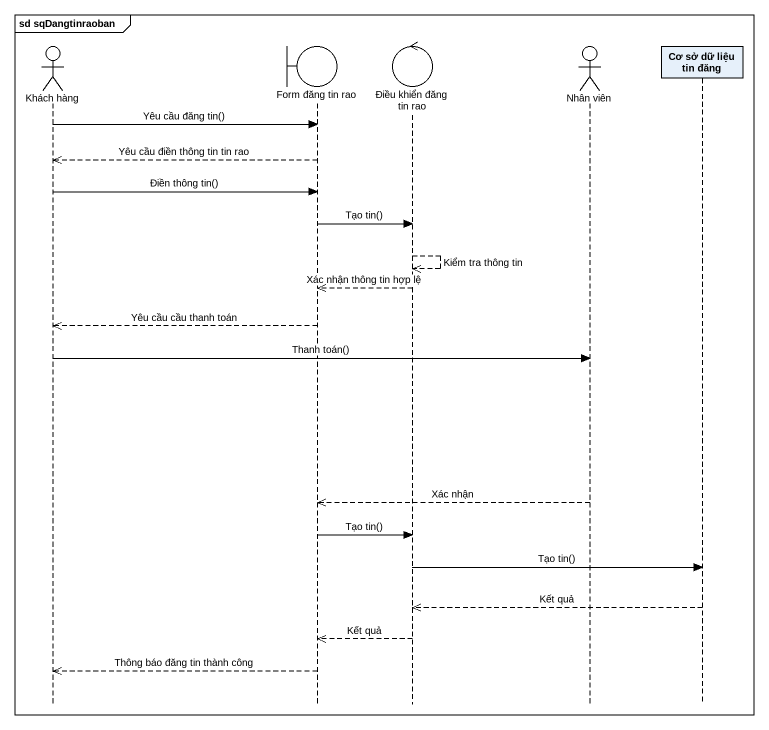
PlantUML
@startuml
mainframe sd sqDangtinraoban
hide footbox
actor "Khách hàng" as Khách_hàng
boundary "Form đăng tin rao" as Form_đăng_tin_rao
control "Điều khiển đăng tin rao" as Điều_khiển_đăng_tin_rao
actor "Nhân viên" as Nhân_viên
participant "Cơ sở dữ liệu tin đăng" as Cơ_sở_dữ_liệu_tin_đăng

Khách_hàng -> Form_đăng_tin_rao : Yêu cầu đăng tin()
Form_đăng_tin_rao -->> Khách_hàng : Yêu cầu điền thông tin tin rao
Khách_hàng -> Form_đăng_tin_rao : Điền thông tin()
Form_đăng_tin_rao -> Điều_khiển_đăng_tin_rao : Tạo tin()
Điều_khiển_đăng_tin_rao -->> Điều_khiển_đăng_tin_rao : Kiểm tra thông tin
Điều_khiển_đăng_tin_rao -->> Form_đăng_tin_rao : Xác nhận thông tin hợp lệ
Form_đăng_tin_rao -->> Khách_hàng : Yêu cầu cầu thanh toán
Khách_hàng -> Nhân_viên : Thanh toán()
Nhân_viên -->> Form_đăng_tin_rao : Xác nhận
Form_đăng_tin_rao -> Điều_khiển_đăng_tin_rao : Tạo tin()
Điều_khiển_đăng_tin_rao -> Cơ_sở_dữ_liệu_tin_đăng : Tạo tin()
Cơ_sở_dữ_liệu_tin_đăng -->> Điều_khiển_đăng_tin_rao : Kết quả
Điều_khiển_đăng_tin_rao -->> Form_đăng_tin_rao : Kết quả
Form_đăng_tin_rao -->> Khách_hàng : Thông báo đăng tin thành công
@enduml
